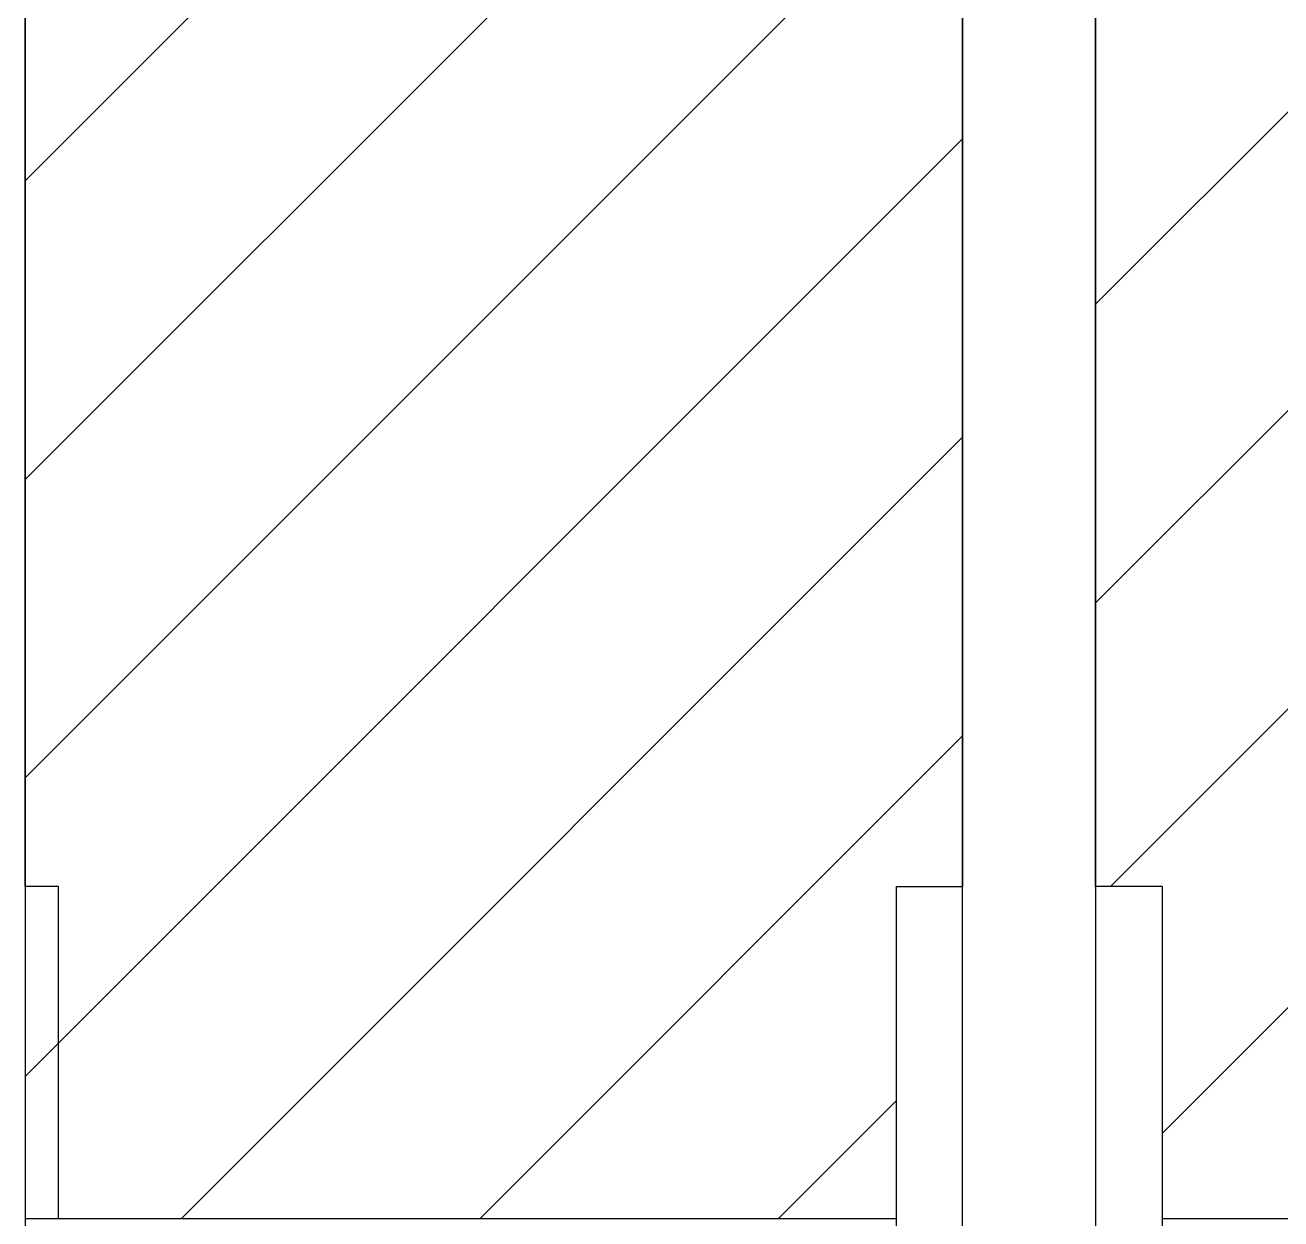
# Model space of a CAD drawing. Header units: millimetres. Extents: x 0 to 1749, y -46 to 1352.
# Drawn here: x 362.1 to 380.99, y 984.46 to 1002.41 of the extents above; entities that cross this region are included whole.
import ezdxf

# ---------------------------------------------------------------- set-up
doc = ezdxf.new("R2010")
doc.units = ezdxf.units.MM
for name, color, linetype, true_color in [('1', 7, 'Continuous', 0xffffff), ('70', 7, 'Continuous', 0xffffff), ('71', 7, 'Continuous', 0xffffff)]:
    doc.layers.add(name, color=color, linetype=linetype, true_color=true_color)

msp = doc.modelspace()

# ---------------------------------------------------------------- hatches: boundary and pattern name
at = {"lineweight": 13}
h = msp.add_hatch(dxfattribs=at)
h.set_pattern_fill('ANSI31')
h.set_pattern_definition([(45, (-582.0344, -2341.797), (-2.245064, 2.245064), [])])
edge = h.paths.add_edge_path()
edge.add_spline(control_points=[(378.20605, 1015.6253), (378.34221, 1015.56228), (378.47837, 1015.49926), (378.61453, 1015.43624)], knot_values=[0.96529912, 0.96529912, 0.96529912, 0.96529912, 1, 1, 1, 1], degree=3, periodic=0)
edge.add_spline(control_points=[(378.61453, 1015.43624), (378.92517, 1015.66922), (379.49222, 1016.20749), (380.13447, 1017.18877), (380.53414, 1018.29134), (380.62453, 1019.06794), (380.62453, 1019.45624), (380.62453, 1019.45624), (380.62453, 1019.45624)], knot_values=[0, 0, 0, 0, 0.125, 0.25, 0.375, 0.5, 0.5, 0.50000032, 0.50000032, 0.50000032, 0.50000032], degree=3, periodic=0)
edge.add_line((380.62453, 1019.45624), (427.23953, 1019.45624))
edge.add_line((427.23953, 1019.45624), (427.23953, 984.45624))
edge.add_line((427.23953, 984.45624), (420.73953, 984.45624))
edge.add_line((420.73953, 984.45624), (420.23953, 984.45624))
edge.add_line((420.23953, 984.45624), (420.23953, 995.45624))
edge.add_line((420.23953, 995.45624), (420.23953, 996.95624))
edge.add_line((420.23953, 996.95624), (419.73953, 997.45624))
edge.add_line((419.73953, 997.45624), (419.73953, 998.95624))
edge.add_line((419.73953, 998.95624), (417.23953, 1000.39962))
edge.add_line((417.23953, 1000.39962), (414.73953, 998.95624))
edge.add_line((414.73953, 998.95624), (414.73953, 997.45624))
edge.add_line((414.73953, 997.45624), (414.23953, 996.95624))
edge.add_line((414.23953, 996.95624), (414.23953, 995.45624))
edge.add_line((414.23953, 995.45624), (414.23953, 984.45624))
edge.add_line((414.23953, 984.45624), (413.73953, 984.45624))
edge.add_line((413.73953, 984.45624), (379.20605, 984.45624))
edge.add_line((379.20605, 984.45624), (379.20605, 989.45625))
edge.add_line((379.20605, 989.45625), (378.20605, 989.45625))
edge.add_line((378.20605, 989.45625), (378.20605, 1015.6253))
h.paths.add_polyline_path([(383.23953, 1004.45625, 1), (391.23953, 1004.45625, 1)], flags=16)
edge = h.paths.add_edge_path()
edge.add_line((362.10323, 1016.95625), (369.78953, 1016.95625))
edge.add_arc((369.78953, 1019.40625), 2.45, 270, 339.504211)
edge.add_line((372.08444, 1018.54841), (374.11412, 1019.09226))
edge.add_spline(control_points=[(374.11412, 1019.09226), (374.13394, 1018.92933), (374.2246, 1018.48716), (374.53204, 1017.81062), (375.09703, 1017.15434), (375.58132, 1016.84012), (375.96244, 1016.66372), (376.08424, 1016.60735), (376.20605, 1016.55097)], knot_values=[0.52812945, 0.52812945, 0.52812945, 0.52812945, 0.566089, 0.632178, 0.698267, 0.764356, 0.764356, 0.79539744, 0.79539744, 0.79539744, 0.79539744], degree=3, periodic=0)
edge.add_line((376.20605, 1016.55097), (376.20605, 989.45625))
edge.add_line((376.20605, 989.45625), (375.20605, 989.45625))
edge.add_line((375.20605, 989.45625), (375.20605, 984.45625))
edge.add_line((375.20605, 984.45625), (362.10323, 984.45625))
edge.add_line((362.10323, 984.45625), (362.10323, 989.45625))
edge.add_line((362.10323, 989.45625), (362.10323, 1016.95625))

# ---------------------------------------------------------------- linework, layer by layer
at = {"color": 7, "lineweight": 30}
for p, q in [((375.20605, 989.45625), (375.20605, 958.95624)), ((375.20605, 989.45625), (376.20605, 989.45625)), ((379.20605, 989.45625), (378.20605, 989.45625)), ((379.20605, 989.45625), (379.20605, 958.95624))]:
    msp.add_line(p, q, dxfattribs=at)
at = {"layer": '1', "color": 7, "linetype": 'Continuous', "lineweight": 30}
for p, q in [((362.10323, 989.45625), (362.10323, 1016.95625)), ((376.20605, 1016.55097), (376.20605, 989.45625)), ((378.20605, 989.45625), (378.20605, 1015.6253)), ((362.60323, 989.45625), (362.10323, 989.45625)), ((362.60323, 984.45625), (362.60323, 989.45625)), ((362.60323, 984.45625), (362.10313, 984.45625)), ((374.70605, 984.45625), (362.60323, 984.45625)), ((375.20605, 984.45625), (374.70605, 984.45625)), ((378.20605, 984.45625), (378.20589, 984.45625)), ((379.70605, 984.45625), (379.20605, 984.45625)), ((413.25093, 984.45625), (379.70605, 984.45625))]:
    msp.add_line(p, q, dxfattribs=at)
at = {"layer": '70', "color": 7, "linetype": 'Continuous', "lineweight": 30}
msp.add_line((362.10323, 1009.45625), (362.10323, 909.95624), dxfattribs=at)
at = {"layer": '71', "color": 7, "linetype": 'Continuous', "lineweight": 30}
for p, q in [((376.20605, 928.95624), (376.20605, 1016.62884)), ((378.20605, 1015.70317), (378.20605, 928.95624))]:
    msp.add_line(p, q, dxfattribs=at)

doc.saveas('drawing.dxf')
